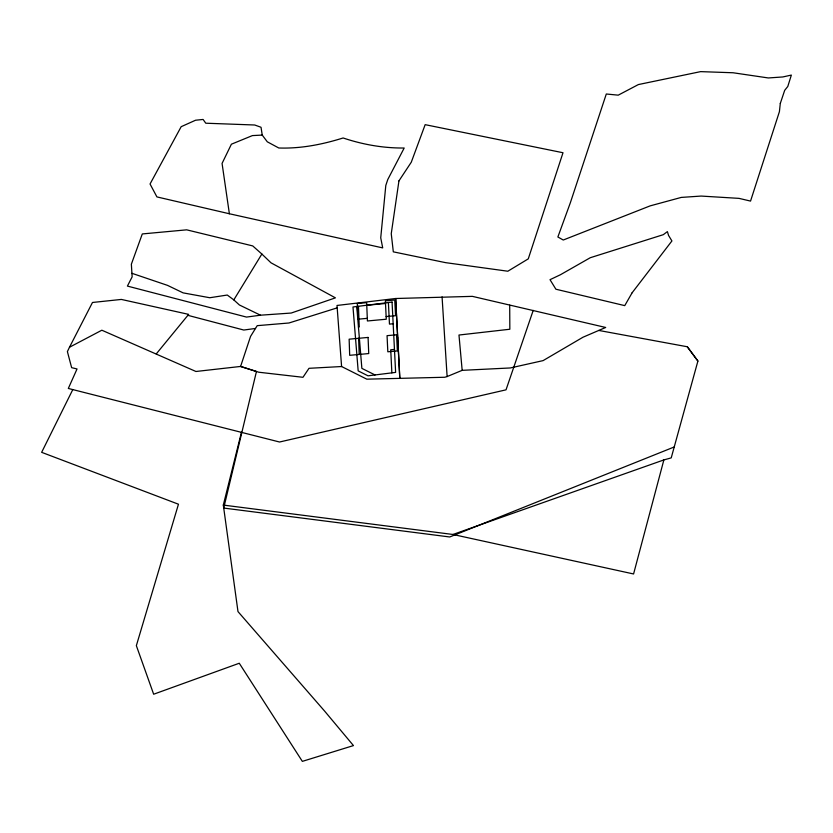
<?xml version="1.0" encoding="UTF-8"?>
<svg xmlns="http://www.w3.org/2000/svg" width="833" height="833" viewBox="0 0 833 833"><rect width="100%" height="100%" fill="white"/><g stroke="black" fill="none" stroke-linecap="round" stroke-linejoin="round"><path stroke-width="1.25" d="M533.214 310.386L506.027 389.834L279.544 442.011L68.316 388.449L77.042 368.957L71.638 367.665L67.39 351.588L69.493 347.236L101.845 330.212L195.942 371.487L240.591 366.447L256.46 371.487L223.713 508.057L449.726 536.973L674.241 446.967M72.804 389.573L41.65 452.329L178.46 504.215L136.352 645.658L153.657 694.222L239.269 663.245L302.348 761.372L353.463 745.587L324.516 710.976L237.988 611.589L223.317 505.079L241.549 431.879M598.781 330.441L687.298 346.757L697.908 361.043L671.221 457.89L663.87 459.92L633.58 573.968L452.933 534.474L223.317 505.079M69.493 347.236L92.484 302.473L121.368 299.432L188.664 314.374L156.281 353.879M260.479 315.197L239.383 304.972L233.813 299.89L261.864 254.034L252.732 245.922L186.686 229.835L142.297 233.938L131.364 264.186L132.135 276.879L127.407 286.083L246.516 317.081L260.479 315.197L291.217 313.041L335.428 297.86L270.996 262.801L261.864 254.034M447.113 376.558L462.169 370.341L510.285 367.957L543.095 360.616L583.017 337.209L605.685 327.473L472.405 296.361L395.644 298.506L337.011 305.461L341.592 366.53L366.822 379.171L444.77 377.255L447.113 376.558L442.073 296.881M452.933 534.474L663.87 459.92M337.198 307.856L288.947 322.996L257.21 325.661L250.556 336.407L240.591 366.447L258.771 372.226L302.983 377.297L309.001 368.311L341.592 366.53M255.471 328.462L243.788 330.035L187.873 315.332M366.77 305.253L385.502 303.493M367.301 318.341L357.898 319.216L357.315 303.514L366.655 302.639L367.405 320.976L386.262 319.216L385.377 300.88L394.738 299.995L395.56 315.697L386.127 316.571M358.45 326.994L359.242 326.921L358.471 306.294M393.155 323.756L389.459 324.099L388.397 302.535M394.467 349.423L390.729 349.777L391.864 372.861M262.239 135.081L252.409 135.592L231.397 144.203L222.067 163.414L229.377 213.758L382.711 247.901L380.733 237.822L385.804 185.447L387.782 179.522L404.192 148.014C383.336 148.222 362.844 144.578 343.113 137.976C322.319 144.505 300.661 148.763 278.774 147.993L267.299 141.808L262.239 135.081L261.031 127.272L254.721 125.002L205.772 123.211L203.096 119.452L195.547 120.233L181.178 126.689L150.044 183.999L156.916 196.911L229.377 213.758M131.958 273.318L167.527 285.375L183.125 292.872L209.801 297.735L227.274 295.038L233.813 299.89M375.037 374.954L361.866 368.373L356.753 306.502M687.298 346.757L697.908 361.064M462.169 370.341L458.973 335.033L509.838 329.243L509.702 305.17M358.606 338.313L359.21 354.431M780.302 103.417L779.407 111.674L750.543 201.086L739.006 198.369L701.115 196.067L681.279 197.411L650.146 205.876L563.264 240.019L557.871 236.988L570.355 202.742L606.299 94.004L618.232 95.16L638.37 84.57L700.636 71.628L733.102 72.763L768.338 77.958L782.801 76.959L791.35 75.074L787.789 86.476L784.696 90.318L780.302 103.417M398.945 180.876L391.25 233.698L393.311 251.837L445.509 262.634L507.828 271.225L528.268 258.865L563.004 152.741L425.163 124.658L411.273 162.227L398.945 180.876M632.153 292.737L624.75 305.628L555.892 289.218L550.019 279.68L560.422 274.744L590.274 257.72L663.297 234.677L667.389 231.616L668.555 235.437L671.919 240.956L632.153 292.737M392.062 302.067L352.984 306.981L358.169 370.883L368.03 375.818L395.623 372.393L392.062 302.067M368.082 337.427L349.142 339.187L349.683 355.316L368.738 353.556L368.082 337.427M396.55 334.783L387.053 335.668L387.824 351.797L397.383 350.912L396.55 334.783M397.747 337.917L395.644 298.506L399.798 378.203L397.747 337.917"/></g></svg>
